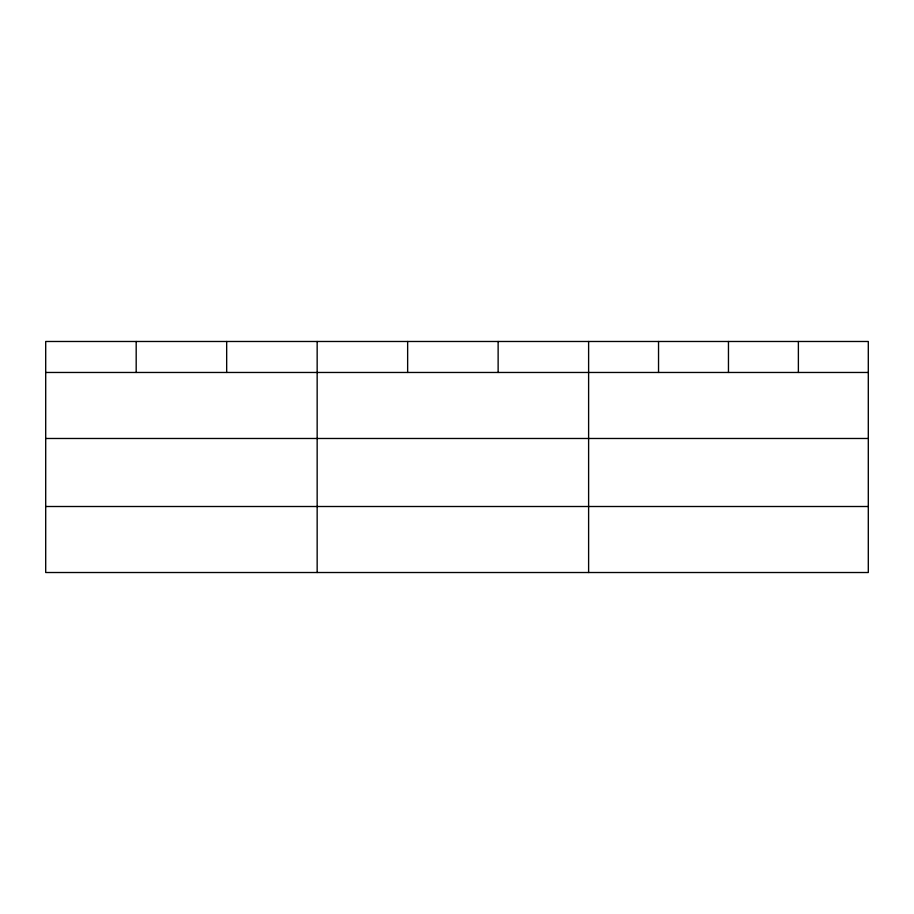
<?xml version="1.0" encoding="UTF-8"?>
<svg xmlns="http://www.w3.org/2000/svg" width="914" height="914" viewBox="0 0 914 914"><rect width="100%" height="100%" fill="white"/><g stroke="black" fill="none" stroke-linecap="round" stroke-linejoin="round"><path stroke-width="1.37" d="M868.3 438.48L868.3 341.482L45.7 341.482L45.7 572.518L868.3 572.518L868.3 438.48L45.7 438.48M45.7 372.466L868.3 372.466M45.7 506.505L868.3 506.505M798.379 341.482L798.379 372.466M728.458 341.482L728.458 372.466M658.537 341.482L658.537 372.466M588.616 341.482L588.616 572.518M498.13 341.482L498.13 372.466M407.644 341.482L407.644 372.466M317.158 341.482L317.158 572.518M226.672 341.482L226.672 372.466M136.186 341.482L136.186 372.466"/></g></svg>
